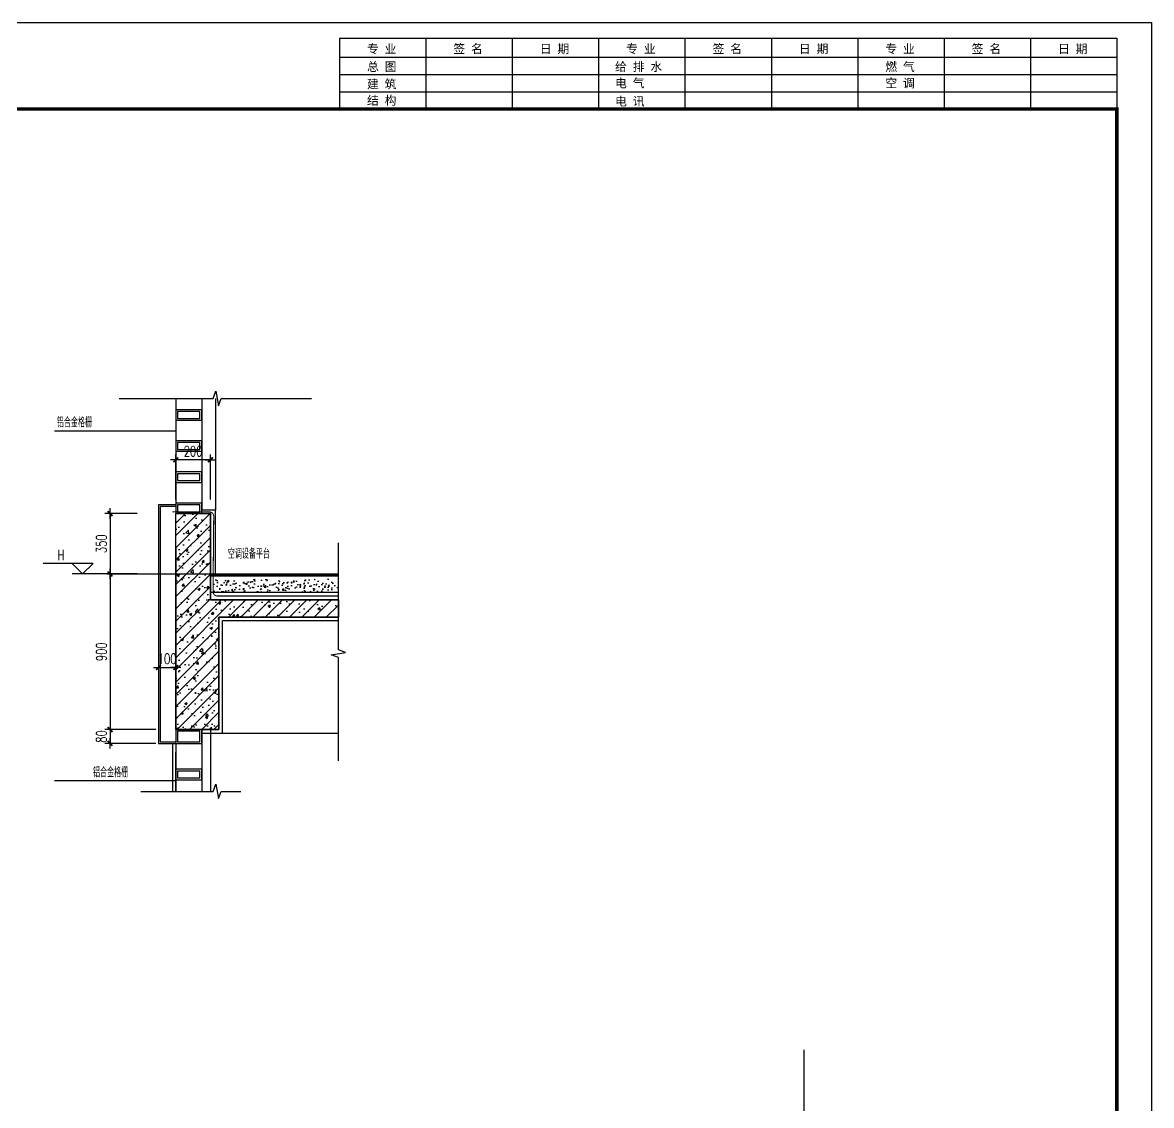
# Model space of a CAD drawing. Extents: x 1980812 to 2578970, y -669191 to 284498.
# Drawn here: x 2362462 to 2368996, y -397766 to -391502 of the extents above; entities that cross this region are included whole.
import ezdxf

# ---------------------------------------------------------------- set-up
doc = ezdxf.new("R2010")
doc.units = 0
doc.header["$LTSCALE"] = 1000
doc.header["$MEASUREMENT"] = 0
doc.linetypes.add('DASH', pattern=[0.35, 0.25, -0.1])
doc.linetypes.add('DOTE', pattern=[2.42, 2, -0.2, 0.02, -0.2])
for name, color, linetype in [('DIM_ELEV', 3, 'Continuous'), ('DIM_LEAD', 3, 'Continuous'), ('DIM_SYMB', 3, 'Continuous'), ('dote', 1, 'DOTE'), ('TEXT', 7, 'Continuous'), ('TK', 1, 'Continuous'), ('WALL', 4, 'Continuous'), ('可见看线', 63, 'Continuous'), ('柱墙填充', 181, 'Continuous'), ('看线', 66, 'Continuous'), ('详细标注', 231, 'Continuous'), ('铝板', 31, 'Continuous'), ('防水卷材', 6, 'DASH'), ('面层', 31, 'Continuous')]:
    doc.layers.add(name, color=color, linetype=linetype)
doc.styles.add('_TCH_DIM', font='SIMPLEX', dxfattribs={"bigfont": 'GBCBIG'})
doc.styles.add('DIM_FONT', font='SIMPLEX', dxfattribs={"width": 0.7, "bigfont": 'GBCBIG'})
doc.styles.add('FSJ-SHX', font='txtw.shx', dxfattribs={"width": 0.75, "bigfont": 'hztxtw.shx'})
doc.styles.add('SONGTI', font='NSimSun.ttf', dxfattribs={"width": 1.1})
doc.dimstyles.new('DIMN20', dxfattribs={"dimscale": 0.2, "dimtxt": 300, "dimasz": 1, "dimexe": 150, "dimexo": 0, "dimgap": 100, "dimtad": 1, "dimdec": 0, "dimzin": 0, "dimdsep": 46, "dimtxsty": 'DIM_FONT', "dimblk1": '_DIMX', "dimblk2": '_DIMX', "dimsah": 1, "dimcen": 0.09, "dimclrd": 256, "dimclre": 256, "dimclrt": 7, "dimadec": 0, "dimazin": 0, "dimtfac": 1, "dimtdec": 0, "dimtix": 1, "dimtmove": 2, "dimatfit": 3, "dimldrblk": '_DIMX', "dimfxl": 150, "dimtolj": 1, "dimtzin": 0, "dimarcsym": 0})

# ---------------------------------------------------------------- blocks, each defined once
blk = doc.blocks.new('_DIMX')
blk.add_line((-150, 0), (150, 0))
at = {"const_width": 50}
blk.add_lwpolyline([(-70, -70), (70, 70)], dxfattribs=at)
blk = doc.blocks.new('*D2379')
at = {"layer": 'Defpoints', "color": 0, "transparency": 16777216}
for p in [(2363125.4, -394341.7, 0), (2362968.3, -394691.7, 0), (2363125.4, -394691.7, 0)]:
    blk.add_point(p, dxfattribs=at)
at = {"layer": '详细标注', "lineweight": -2, "transparency": 16777216}
for p, q in [((2363125.4, -394341.7, 0), (2362938.3, -394341.7, 0)), ((2362968.3, -394341.9, 0), (2362968.3, -394691.5, 0)), ((2363125.4, -394691.7, 0), (2362938.3, -394691.7, 0))]:
    blk.add_line(p, q, dxfattribs=at)
at = {"layer": '详细标注', "lineweight": -2, "transparency": 16777216, "xscale": 0.2, "yscale": 0.2, "zscale": 0.2}
for p, rotation in [((2362968.3, -394341.7, 0), 90), ((2362968.3, -394691.7, 0), 270)]:
    blk.add_blockref('_DIMX', p, dxfattribs=dict(at, rotation=rotation))
at = {"layer": '详细标注', "color": 7, "transparency": 16777216, "insert": (2362918.3, -394516.7, 0), "char_height": 60, "attachment_point": 5, "rotation": 90, "style": 'DIM_FONT'}
blk.add_mtext('\\A1;350', dxfattribs=at)
blk = doc.blocks.new('*D2380')
at = {"layer": 'Defpoints', "color": 0, "transparency": 16777216}
for p in [(2363125.4, -394691.7, 0), (2362968.3, -395591.7, 0), (2363125.4, -395591.7, 0)]:
    blk.add_point(p, dxfattribs=at)
at = {"layer": '详细标注', "lineweight": -2, "transparency": 16777216}
for p, q in [((2363125.4, -394691.7, 0), (2362938.3, -394691.7, 0)), ((2362968.3, -394691.9, 0), (2362968.3, -395591.5, 0)), ((2363125.4, -395591.7, 0), (2362938.3, -395591.7, 0))]:
    blk.add_line(p, q, dxfattribs=at)
at = {"layer": '详细标注', "lineweight": -2, "transparency": 16777216, "xscale": 0.2, "yscale": 0.2, "zscale": 0.2}
for p, rotation in [((2362968.3, -394691.7, 0), 90), ((2362968.3, -395591.7, 0), 270)]:
    blk.add_blockref('_DIMX', p, dxfattribs=dict(at, rotation=rotation))
at = {"layer": '详细标注', "color": 7, "transparency": 16777216, "insert": (2362918.3, -395141.7, 0), "char_height": 60, "attachment_point": 5, "rotation": 90, "style": 'DIM_FONT'}
blk.add_mtext('\\A1;900', dxfattribs=at)
blk = doc.blocks.new('*D2381')
at = {"layer": 'Defpoints', "color": 0, "transparency": 16777216}
for p in [(2363349, -394031.4), (2363349, -394261.7), (2363549, -394261.7)]:
    blk.add_point(p, dxfattribs=at)
at = {"layer": '详细标注', "lineweight": -2, "transparency": 16777216}
for p, q in [((2363349, -394261.7), (2363349, -394001.4)), ((2363548.8, -394031.4), (2363349.2, -394031.4)), ((2363549, -394261.7), (2363549, -394001.4))]:
    blk.add_line(p, q, dxfattribs=at)
at = {"layer": '详细标注', "lineweight": -2, "transparency": 16777216, "xscale": 0.2, "yscale": 0.2, "zscale": 0.2, "rotation": 180}
blk.add_blockref('_DIMX', (2363349, -394031.4), dxfattribs=at)
at = {"layer": '详细标注', "lineweight": -2, "transparency": 16777216, "xscale": 0.2, "yscale": 0.2, "zscale": 0.2}
blk.add_blockref('_DIMX', (2363549, -394031.4), dxfattribs=at)
at = {"layer": '详细标注', "color": 7, "transparency": 16777216, "insert": (2363449, -393981.4), "char_height": 60, "attachment_point": 5, "style": 'DIM_FONT'}
blk.add_mtext('\\A1;200', dxfattribs=at)
blk = doc.blocks.new('*D2215')
at = {"layer": 'Defpoints', "color": 0, "transparency": 16777216}
for p in [(2363234.3, -395591.7, 0), (2362968.3, -395671.7), (2363234.3, -395671.7, 0)]:
    blk.add_point(p, dxfattribs=at)
at = {"layer": '详细标注', "lineweight": -2, "transparency": 16777216}
for p, q in [((2363234.3, -395591.7), (2362938.3, -395591.7)), ((2362968.3, -395591.5), (2362968.3, -395591.3)), ((2362968.3, -395591.7), (2362968.3, -395671.7)), ((2363234.3, -395671.7), (2362938.3, -395671.7)), ((2362968.3, -395671.9), (2362968.3, -395672.1))]:
    blk.add_line(p, q, dxfattribs=at)
at = {"layer": '详细标注', "lineweight": -2, "transparency": 16777216, "xscale": 0.2, "yscale": 0.2, "zscale": 0.2}
for p, rotation in [((2362968.3, -395591.7), 270), ((2362968.3, -395671.7), 90)]:
    blk.add_blockref('_DIMX', p, dxfattribs=dict(at, rotation=rotation))
at = {"layer": '详细标注', "color": 7, "transparency": 16777216, "insert": (2362918.3, -395631.7), "char_height": 60, "attachment_point": 5, "rotation": 90, "style": 'DIM_FONT'}
blk.add_mtext('\\A1;80', dxfattribs=at)
blk = doc.blocks.new('*D2615')
at = {"layer": 'Defpoints', "color": 0, "transparency": 16777216}
for p in [(2363249, -395105.7, 0), (2363349, -395105.7, 0), (2363349, -395232.4)]:
    blk.add_point(p, dxfattribs=at)
at = {"layer": '详细标注', "lineweight": -2, "transparency": 16777216}
for p, q in [((2363249, -395105.7), (2363249, -395262.4)), ((2363349, -395105.7), (2363349, -395262.4)), ((2363248.8, -395232.4), (2363248.6, -395232.4)), ((2363249, -395232.4), (2363349, -395232.4)), ((2363349.2, -395232.4), (2363349.4, -395232.4))]:
    blk.add_line(p, q, dxfattribs=at)
at = {"layer": '详细标注', "lineweight": -2, "transparency": 16777216, "xscale": 0.2, "yscale": 0.2, "zscale": 0.2}
blk.add_blockref('_DIMX', (2363249, -395232.4), dxfattribs=at)
at = {"layer": '详细标注', "lineweight": -2, "transparency": 16777216, "xscale": 0.2, "yscale": 0.2, "zscale": 0.2, "rotation": 180}
blk.add_blockref('_DIMX', (2363349, -395232.4), dxfattribs=at)
at = {"layer": '详细标注', "color": 7, "transparency": 16777216, "insert": (2363299, -395182.4), "char_height": 60, "attachment_point": 5, "style": 'DIM_FONT'}
blk.add_mtext('\\A1;100', dxfattribs=at)

msp = doc.modelspace()

# ---------------------------------------------------------------- hatches: boundary and pattern name
at = {"layer": '柱墙填充'}
h = msp.add_hatch(dxfattribs=at)
h.set_pattern_fill('钢筋混凝土', color=256, scale=20)
h.set_pattern_definition([(45, (2182573.346, -677775.27), (-35.355339, 35.355339), []), (50, (2182573.35, -677775.27), (143.452037, -12.550427), [15, -165]), (355, (2182573.35, -677775.27), (-27.750267, 150.438427), [12, -132]), (100.4514, (2182585.3, -677776.31), (115.701876, 137.88791), [12.74804, -140.22842]), (46.1842, (2182573.35, -677735.27), (213.44821, -33.1038), [22.5, -247.5]), (96.6356, (2182591.13, -677738.03), (186.93254, 194.82357), [19.12206, -210.3426]), (351.1842, (2182573.35, -677735.27), (186.93239, 194.82372), [18, -198]), (21, (2182593.35, -677745.27), (119.38141, -80.52378), [15, -165]), (326, (2182593.35, -677745.27), (48.663066, 145.03001), [12, -132]), (71.4514, (2182603.3, -677751.98), (168.044526, 64.5061), [12.74804, -140.22842]), (37.5, (2182573.346, -677775.27), (2.431971, 66.578771), [0, -130.4, 0, -134, 0, -132.5]), (7.5, (2182573.346, -677775.27), (52.613907, 78.882342), [0, -76.4, 0, -127.4, 0, -50.5]), (327.5, (2182528.746, -677775.27), (106.764487, -4.510974), [0, -50, 0, -156, 0, -207]), (317.5, (2182508.75, -677775.27), (116.637234, 20.020996), [0, -65, 0, -103.6, 0, -147])])
h.paths.add_polyline_path([(2363349, -394341.7), (2363549, -394341.7), (2363549, -394841.7), (2364290, -394841.7), (2364290, -394941.7), (2363599, -394941.7), (2363599, -395591.7), (2363349, -395591.7), (2363349, -395541.7), (2363349, -395541.7), (2363349, -394541.7), (2363349, -394541.7)])
h = msp.add_hatch(dxfattribs=at)
h.set_pattern_fill('混凝土', color=256, scale=10)
h.set_pattern_definition([(50, (2182573.346, -677775.27), (71.726018, -6.275213), [7.5, -82.5]), (355, (2182573.346, -677775.27), (-13.875133, 75.219213), [6, -66]), (100.4514, (2182579.32, -677775.79), (57.850938, 68.943954), [6.374019, -70.114211]), (46.1842, (2182573.35, -677755.27), (106.724105, -16.551901), [11.25, -123.75]), (96.6356, (2182582.24, -677756.65), (93.46627, 97.411787), [9.56103, -105.1713]), (351.1842, (2182573.35, -677755.27), (93.466195, 97.41186), [9, -99]), (21, (2182583.346, -677760.27), (59.690705, -40.261889), [7.5, -82.5]), (326, (2182583.346, -677760.27), (24.331533, 72.515005), [6, -66]), (71.4514, (2182588.32, -677763.62), (84.022263, 32.25305), [6.374019, -70.114211]), (37.5, (2182573.346, -677775.268), (1.2159855, 33.2893854), [0, -65.2, 0, -67, 0, -66.25]), (7.5, (2182573.346, -677775.268), (26.3069537, 39.441171), [0, -38.2, 0, -63.7, 0, -25.25]), (327.5, (2182551.046, -677775.268), (53.3822436, -2.2554872), [0, -25, 0, -78, 0, -103.5]), (317.5, (2182541.046, -677775.27), (58.318617, 10.010498), [0, -32.5, 0, -51.8, 0, -73.5])])
h.paths.add_polyline_path([(2364290, -394722.5), (2363565.1, -394722.5), (2363564.5, -394794, 0.035277), (2363564.7, -394797.5), (2364290, -394797.5)])

# ---------------------------------------------------------------- linework, layer by layer
at = {"layer": 'DIM_ELEV'}
for p, q in [((2362869.8, -394631.7, 0), (2362580.9, -394631.7, 0)), ((2362809.8, -394691.7, 0), (2362749.8, -394631.7, 0)), ((2362809.8, -394691.7, 0), (2362869.8, -394631.7, 0)), ((2362949.8, -394691.7, 0), (2362749.8, -394691.7, 0))]:
    msp.add_line(p, q, dxfattribs=at)
at = {"layer": 'DIM_LEAD'}
for p, q in [((2363349, -393865.1, 0), (2362646.7, -393865.1, 0)), ((2363349, -395889.1, 0), (2362646.7, -395889.1, 0))]:
    msp.add_line(p, q, dxfattribs=at)
at = {"layer": 'DIM_SYMB', "elevation": 0}
for points in [[(2363020.6, -393677), (2363565.7, -393677), (2363581, -393635), (2363595.8, -393719), (2363610.7, -393677), (2364134, -393677)], [(2364290, -395772.6), (2364290, -395175.1), (2364248, -395159.8), (2364332, -395145), (2364290, -395130.1), (2364290, -394510.8)], [(2363146.8, -395949.3), (2363565.7, -395949.3), (2363581, -395907.3), (2363595.8, -395991.3), (2363610.7, -395949.3), (2363725.1, -395949.3)]]:
    msp.add_lwpolyline(points, dxfattribs=at)
at = {"layer": 'dote', "linetype": 'DOTE', "ltscale": 0.5}
for p, q in [((2362949.8, -394691.7, 0), (2364290, -394691.7, 0)), ((2366987, -406306.6), (2366987, -397444.8))]:
    msp.add_line(p, q, dxfattribs=at)
at = {"layer": 'TK'}
for p, q in [((2364296, -391592), (2364296, -392002)), ((2364296, -391592), (2365796, -391592)), ((2364796, -391592), (2364796, -392002)), ((2365296, -391592), (2365296, -392002)), ((2365796, -391592), (2367296, -391592)), ((2365796, -391592), (2365796, -392002)), ((2366296, -391592), (2366296, -392002)), ((2366796, -391592), (2366796, -392002)), ((2367296, -391592), (2368796, -391592)), ((2367296, -391592), (2367296, -392002)), ((2367796, -391592), (2367796, -392002)), ((2368296, -391592), (2368296, -392002)), ((2368796, -391592), (2368796, -392002)), ((2364296, -391702), (2365796, -391702)), ((2365796, -391702), (2367296, -391702)), ((2367296, -391702), (2368796, -391702)), ((2364296, -391802), (2365796, -391802)), ((2365796, -391802), (2367296, -391802)), ((2367296, -391802), (2368796, -391802)), ((2364296, -391902), (2365796, -391902)), ((2365796, -391902), (2367296, -391902)), ((2367296, -391902), (2368796, -391902)), ((2364296, -392002), (2365796, -392002)), ((2367296, -392002), (2368796, -392002))]:
    msp.add_line(p, q, dxfattribs=at)
msp.add_lwpolyline([(2368996, -391502), (2368996, -408322), (2357116, -408322), (2357116, -391502)], close=True, dxfattribs=at)
at = {"layer": 'TK', "const_width": 20}
msp.add_lwpolyline([(2357316, -408122), (2368796, -408122), (2368796, -392002), (2357316, -392002)], close=True, dxfattribs=at)
at = {"layer": 'WALL'}
for p, q in [((2363349, -394341.7, 0), (2363549, -394341.7, 0)), ((2363549, -394341.7, 0), (2363549, -394841.7, 0)), ((2363349, -394821.7, 0), (2363349, -394541.7, 0)), ((2363549, -394841.7, 0), (2364290, -394841.7, 0)), ((2363349, -395541.7, 0), (2363349, -394921.7, 0)), ((2363599, -395591.7, 0), (2363599, -394941.7, 0)), ((2363599, -394941.7, 0), (2364290, -394941.7, 0)), ((2363349, -395591.7, 0), (2363599, -395591.7, 0))]:
    msp.add_line(p, q, dxfattribs=at)
at = {"layer": 'WALL', "elevation": 0}
for points in [[(2363349, -394541.7), (2363349, -394541.7), (2363349, -394341.7), (2363349, -394341.7)], [(2364290, -394841.7), (2363549, -394841.7), (2363549, -394341.7), (2363349, -394341.7)], [(2363349, -394541.7), (2363349, -394821.7)], [(2363349, -394821.7), (2363349, -395541.7)], [(2363349, -395591.7), (2363599, -395591.7), (2363599, -394941.7), (2364290, -394941.7)], [(2363349, -395541.7), (2363349, -395541.7), (2363349, -395591.7), (2363349, -395591.7)]]:
    msp.add_lwpolyline(points, dxfattribs=at)
msp.add_lwpolyline([(2363349, -394341.7), (2363549, -394341.7), (2363549, -394841.7), (2364290, -394841.7), (2364290, -394941.7), (2363599, -394941.7), (2363599, -395591.7), (2363349, -395591.7), (2363349, -395541.7), (2363349, -395541.7), (2363349, -394541.7), (2363349, -394541.7)], close=True, dxfattribs=at)
at = {"layer": '可见看线'}
for p, q in [((2363349, -393677, 0), (2363349, -394281.7, 0)), ((2363499, -393677, 0), (2363499, -394321.7, 0)), ((2363578.7, -393677, 0), (2363578.7, -394321.7, 0)), ((2363349, -395591.7, 0), (2363349, -395949.3, 0)), ((2363499, -395591.7, 0), (2363499, -395949.3, 0)), ((2363549, -395591.7, 0), (2363549, -395949.3, 0)), ((2363349, -395949.3, 0), (2363349, -395721.7, 0))]:
    msp.add_line(p, q, dxfattribs=at)
at = {"layer": '看线', "elevation": 0}
for points in [[(2363349, -393801.7), (2363499, -393801.7), (2363499, -393741.7), (2363349, -393741.7)], [(2363359, -393791.7), (2363489, -393791.7), (2363489, -393751.7), (2363359, -393751.7)], [(2363349, -393981.7), (2363499, -393981.7), (2363499, -393921.7), (2363349, -393921.7)], [(2363359, -393971.7), (2363489, -393971.7), (2363489, -393931.7), (2363359, -393931.7)], [(2363349, -394161.7), (2363499, -394161.7), (2363499, -394101.7), (2363349, -394101.7)], [(2363359, -394151.7), (2363489, -394151.7), (2363489, -394111.7), (2363359, -394111.7)], [(2363349, -394341.7), (2363499, -394341.7), (2363499, -394281.7), (2363349, -394281.7)], [(2363359, -394331.7), (2363489, -394331.7), (2363489, -394291.7), (2363359, -394291.7)], [(2363349, -395671.7), (2363499, -395671.7), (2363499, -395591.7), (2363349, -395591.7)], [(2363359, -395661.7), (2363489, -395661.7), (2363489, -395601.7), (2363359, -395601.7)], [(2363349, -395881.7), (2363499, -395881.7), (2363499, -395821.7), (2363349, -395821.7)], [(2363359, -395871.7), (2363489, -395871.7), (2363489, -395831.7), (2363359, -395831.7)]]:
    msp.add_lwpolyline(points, close=True, dxfattribs=at)
at = {"layer": '铝板', "elevation": 0}
for points in [[(2363349, -394291.7), (2363249, -394291.7), (2363249, -394491.7), (2363249, -394491.7), (2363249, -395671.7), (2363349, -395671.7)], [(2363349, -394301.7), (2363259, -394301.7), (2363259, -394481.7), (2363259, -394481.7), (2363259, -395661.7), (2363349, -395661.7)]]:
    msp.add_lwpolyline(points, dxfattribs=at)
at = {"layer": '防水卷材', "ltscale": 0.3, "const_width": 6, "elevation": 0}
msp.add_lwpolyline([(2364290, -394819), (2363589.5, -394819, -0.414214), (2363564.5, -394794), (2363568.5, -394357.6, 0.414214), (2363543.5, -394332.6), (2363329, -394332.6)], format="xyb", dxfattribs=at)
at = {"layer": '面层'}
for p, q in [((2363578.7, -394321.7, 0), (2363499, -394321.7, 0)), ((2363549, -394691.7, 0), (2364290, -394691.7, 0)), ((2363549, -394692.5, 0), (2364290, -394692.5, 0)), ((2363549, -394696.7, 0), (2364290, -394696.7, 0)), ((2363549, -394702.5, 0), (2364290, -394702.5, 0)), ((2363549, -394797.5, 0), (2364290, -394797.5, 0)), ((2363619, -395611.7, 0), (2363619, -394961.7, 0)), ((2363619, -394961.7, 0), (2364290, -394961.7, 0)), ((2363499, -395611.7, 0), (2364290, -395611.7, 0)), ((2363329, -395671.7, 0), (2363329, -395949.3, 0))]:
    msp.add_line(p, q, dxfattribs=at)
at = {"layer": '面层', "elevation": 0}
msp.add_lwpolyline([(2363578.7, -394691.7), (2363578.7, -394321.7)], dxfattribs=at)

# ---------------------------------------------------------------- texts
at = {"layer": 'DIM_ELEV', "color": 7, "style": '_TCH_DIM', "width": 0.705882}
msp.add_text('H', height=59.5, dxfattribs=at).set_placement((2362664.6, -394611.3, 0))
at = {"layer": 'TEXT', "style": 'FSJ-SHX', "width": 0.5}
for s, p in [('铝合金格栅', (2362660.8, -393844.1, 0)), ('空调设备平台', (2363650.4, -394604, 0)), ('铝合金格栅', (2362870.1, -395868.1, 0))]:
    msp.add_text(s, height=60, dxfattribs=at).set_placement(p)
at = {"layer": 'TK', "style": 'SONGTI'}
for s, p in [('专 业', (2364455.7, -391679.1)), ('签 名', (2364955.7, -391679.1)), ('日 期', (2365455.7, -391679.1)), ('专 业', (2365955.7, -391679.1)), ('签 名', (2366455.7, -391679.1)), ('日 期', (2366955.7, -391679.1)), ('专 业', (2367455.7, -391679.1)), ('签 名', (2367955.7, -391679.1)), ('日 期', (2368455.7, -391679.1)), ('总 图', (2364455.7, -391782.6)), ('给 排 水', (2365891.4, -391782.6)), ('燃 气', (2367455.7, -391782.6)), ('建 筑', (2364455.7, -391882.6)), ('电 气', (2365891.4, -391877.4)), ('空 调', (2367455.7, -391877.4)), ('结 构', (2364455.7, -391977.4)), ('电 讯', (2365891.4, -391982.6))]:
    msp.add_text(s, height=50, dxfattribs=at).set_placement(p)

# ---------------------------------------------------------------- dimensions: what is measured, and where the dimension line sits
at = {"layer": '详细标注'}
dim = msp.add_linear_dim(base=(2363349, -394031.4, 0), p1=(2363549, -394261.7, 0), p2=(2363349, -394261.7, 0), dimstyle='DIMN20', dxfattribs=at)
dim.commit()
dim.dimension.update_dxf_attribs({"geometry": '*D2381', "text_midpoint": (2363449, -393981.4, 0)})
for base, p1, p2, picture, middle in [((2362968.3, -394691.7, 0), (2363125.4, -394341.7, 0), (2363125.4, -394691.7, 0), '*D2379', (2362918.3, -394516.7, 0)), ((2362968.3, -395591.7, 0), (2363125.4, -394691.7, 0), (2363125.4, -395591.7, 0), '*D2380', (2362918.3, -395141.7, 0))]:
    dim = msp.add_linear_dim(base=base, p1=p1, p2=p2, angle=90, dimstyle='DIMN20', dxfattribs=at)
    dim.commit()
    dim.dimension.update_dxf_attribs({"geometry": picture, "text_midpoint": middle})
for p1, p2, distance, picture, middle in [((2363249, -395105.7, 0), (2363349, -395105.7, 0), -126.8, '*D2615', (2363299, -395182.4)), ((2363234.3, -395591.7, 0), (2363234.3, -395671.7, 0), -266.1, '*D2215', (2362918.3, -395631.7, 0))]:
    dim = msp.add_aligned_dim(p1=p1, p2=p2, distance=distance, dimstyle='DIMN20', dxfattribs=at)
    dim.commit()
    dim.dimension.update_dxf_attribs({"geometry": picture, "text_midpoint": middle})

doc.saveas('drawing.dxf')
